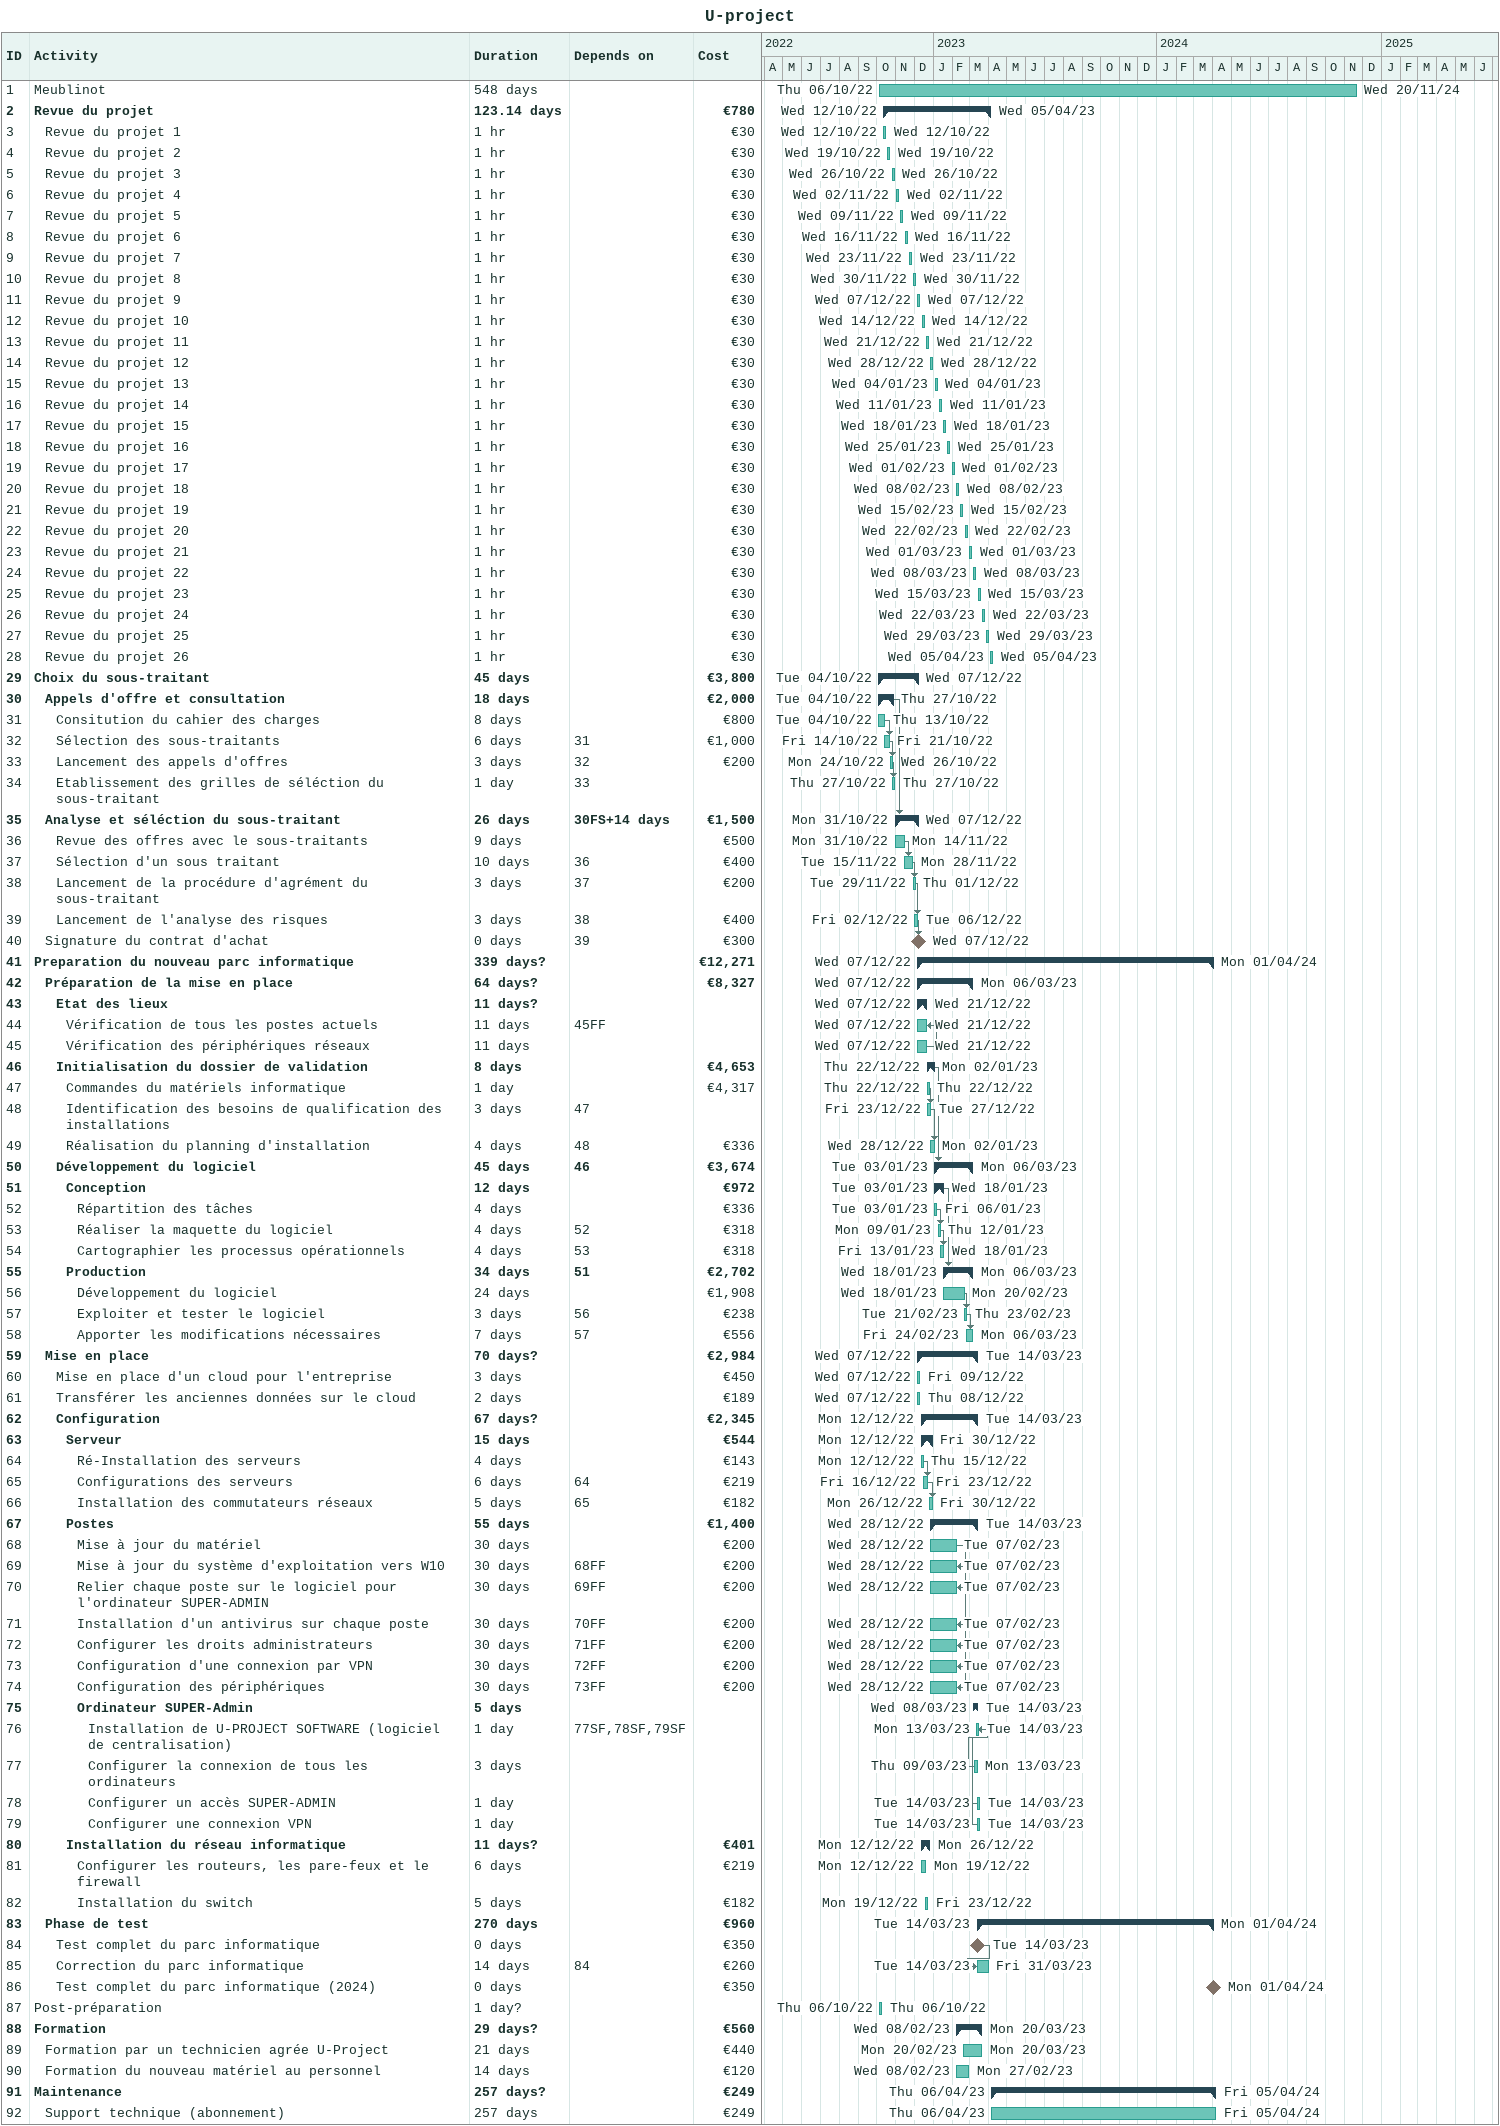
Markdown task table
U-project

| ID | Level | Task | Duration | Start | Finish | Predecessors | Cost (€) |
|---|---|---|---|---|---|---|---|
| 1 | 1 | Meublinot | 548d | 2022-10-06 | 2024-11-20 |  |  |
| 2 | 1 | **Revue du projet** | 123.14d | 2022-10-12 | 2023-04-05 |  | 780 |
| 3 | 2 | Revue du projet 1 | 1h | 2022-10-12 | 2022-10-12 |  | 30 |
| 4 | 2 | Revue du projet 2 | 1h | 2022-10-19 | 2022-10-19 |  | 30 |
| 5 | 2 | Revue du projet 3 | 1h | 2022-10-26 | 2022-10-26 |  | 30 |
| 6 | 2 | Revue du projet 4 | 1h | 2022-11-02 | 2022-11-02 |  | 30 |
| 7 | 2 | Revue du projet 5 | 1h | 2022-11-09 | 2022-11-09 |  | 30 |
| 8 | 2 | Revue du projet 6 | 1h | 2022-11-16 | 2022-11-16 |  | 30 |
| 9 | 2 | Revue du projet 7 | 1h | 2022-11-23 | 2022-11-23 |  | 30 |
| 10 | 2 | Revue du projet 8 | 1h | 2022-11-30 | 2022-11-30 |  | 30 |
| 11 | 2 | Revue du projet 9 | 1h | 2022-12-07 | 2022-12-07 |  | 30 |
| 12 | 2 | Revue du projet 10 | 1h | 2022-12-14 | 2022-12-14 |  | 30 |
| 13 | 2 | Revue du projet 11 | 1h | 2022-12-21 | 2022-12-21 |  | 30 |
| 14 | 2 | Revue du projet 12 | 1h | 2022-12-28 | 2022-12-28 |  | 30 |
| 15 | 2 | Revue du projet 13 | 1h | 2023-01-04 | 2023-01-04 |  | 30 |
| 16 | 2 | Revue du projet 14 | 1h | 2023-01-11 | 2023-01-11 |  | 30 |
| 17 | 2 | Revue du projet 15 | 1h | 2023-01-18 | 2023-01-18 |  | 30 |
| 18 | 2 | Revue du projet 16 | 1h | 2023-01-25 | 2023-01-25 |  | 30 |
| 19 | 2 | Revue du projet 17 | 1h | 2023-02-01 | 2023-02-01 |  | 30 |
| 20 | 2 | Revue du projet 18 | 1h | 2023-02-08 | 2023-02-08 |  | 30 |
| 21 | 2 | Revue du projet 19 | 1h | 2023-02-15 | 2023-02-15 |  | 30 |
| 22 | 2 | Revue du projet 20 | 1h | 2023-02-22 | 2023-02-22 |  | 30 |
| 23 | 2 | Revue du projet 21 | 1h | 2023-03-01 | 2023-03-01 |  | 30 |
| 24 | 2 | Revue du projet 22 | 1h | 2023-03-08 | 2023-03-08 |  | 30 |
| 25 | 2 | Revue du projet 23 | 1h | 2023-03-15 | 2023-03-15 |  | 30 |
| 26 | 2 | Revue du projet 24 | 1h | 2023-03-22 | 2023-03-22 |  | 30 |
| 27 | 2 | Revue du projet 25 | 1h | 2023-03-29 | 2023-03-29 |  | 30 |
| 28 | 2 | Revue du projet 26 | 1h | 2023-04-05 | 2023-04-05 |  | 30 |
| 29 | 1 | **Choix du sous-traitant** | 45d | 2022-10-04 | 2022-12-07 |  | 3800 |
| 30 | 2 | **Appels d'offre et consultation** | 18d | 2022-10-04 | 2022-10-27 |  | 2000 |
| 31 | 3 | Consitution du cahier des charges | 8d | 2022-10-04 | 2022-10-13 |  | 800 |
| 32 | 3 | Sélection des sous-traitants | 6d | 2022-10-14 | 2022-10-21 | 31 | 1000 |
| 33 | 3 | Lancement des appels d'offres | 3d | 2022-10-24 | 2022-10-26 | 32 | 200 |
| 34 | 3 | Etablissement des grilles de séléction du sous-traitant | 1d | 2022-10-27 | 2022-10-27 | 33 |  |
| 35 | 2 | **Analyse et séléction du sous-traitant** | 26d | 2022-10-31 | 2022-12-07 | 30FS+14d | 1500 |
| 36 | 3 | Revue des offres avec le sous-traitants | 9d | 2022-10-31 | 2022-11-14 |  | 500 |
| 37 | 3 | Sélection d'un sous traitant | 10d | 2022-11-15 | 2022-11-28 | 36 | 400 |
| 38 | 3 | Lancement de la procédure d'agrément du sous-traitant | 3d | 2022-11-29 | 2022-12-01 | 37 | 200 |
| 39 | 3 | Lancement de l'analyse des risques | 3d | 2022-12-02 | 2022-12-06 | 38 | 400 |
| 40 | 2 | Signature du contrat d'achat | 0d | 2022-12-07 | 2022-12-07 | 39 | 300 |
| 41 | 1 | **Preparation du nouveau parc informatique** | 339d? | 2022-12-07 | 2024-04-01 |  | 12271 |
| 42 | 2 | **Préparation de la mise en place** | 64d? | 2022-12-07 | 2023-03-06 |  | 8327 |
| 43 | 3 | **Etat des lieux** | 11d? | 2022-12-07 | 2022-12-21 |  |  |
| 44 | 4 | Vérification de tous les postes actuels | 11d | 2022-12-07 | 2022-12-21 | 45FF |  |
| 45 | 4 | Vérification des périphériques réseaux | 11d | 2022-12-07 | 2022-12-21 |  |  |
| 46 | 3 | **Initialisation du dossier de validation** | 8d | 2022-12-22 | 2023-01-02 |  | 4653 |
| 47 | 4 | Commandes du matériels informatique | 1d | 2022-12-22 | 2022-12-22 |  | 4317 |
| 48 | 4 | Identification des besoins de qualification des installations | 3d | 2022-12-23 | 2022-12-27 | 47 |  |
| 49 | 4 | Réalisation du planning d'installation | 4d | 2022-12-28 | 2023-01-02 | 48 | 336 |
| 50 | 3 | **Développement du logiciel** | 45d | 2023-01-03 | 2023-03-06 | 46 | 3674 |
| 51 | 4 | **Conception** | 12d | 2023-01-03 | 2023-01-18 |  | 972 |
| 52 | 5 | Répartition des tâches | 4d | 2023-01-03 | 2023-01-06 |  | 336 |
| 53 | 5 | Réaliser la maquette du logiciel | 4d | 2023-01-09 | 2023-01-12 | 52 | 318 |
| 54 | 5 | Cartographier les processus opérationnels | 4d | 2023-01-13 | 2023-01-18 | 53 | 318 |
| 55 | 4 | **Production** | 34d | 2023-01-18 | 2023-03-06 | 51 | 2702 |
| 56 | 5 | Développement du logiciel | 24d | 2023-01-18 | 2023-02-20 |  | 1908 |
| 57 | 5 | Exploiter et tester le logiciel | 3d | 2023-02-21 | 2023-02-23 | 56 | 238 |
| 58 | 5 | Apporter les modifications nécessaires | 7d | 2023-02-24 | 2023-03-06 | 57 | 556 |
| 59 | 2 | **Mise en place** | 70d? | 2022-12-07 | 2023-03-14 |  | 2984 |
| 60 | 3 | Mise en place d'un cloud pour l'entreprise | 3d | 2022-12-07 | 2022-12-09 |  | 450 |
| 61 | 3 | Transférer les anciennes données sur le cloud | 2d | 2022-12-07 | 2022-12-08 |  | 189 |
| 62 | 3 | **Configuration** | 67d? | 2022-12-12 | 2023-03-14 |  | 2345 |
| 63 | 4 | **Serveur** | 15d | 2022-12-12 | 2022-12-30 |  | 544 |
| 64 | 5 | Ré-Installation des serveurs | 4d | 2022-12-12 | 2022-12-15 |  | 143 |
| 65 | 5 | Configurations des serveurs | 6d | 2022-12-16 | 2022-12-23 | 64 | 219 |
| 66 | 5 | Installation des commutateurs réseaux | 5d | 2022-12-26 | 2022-12-30 | 65 | 182 |
| 67 | 4 | **Postes** | 55d | 2022-12-28 | 2023-03-14 |  | 1400 |
| 68 | 5 | Mise à jour du matériel | 30d | 2022-12-28 | 2023-02-07 |  | 200 |
| 69 | 5 | Mise à jour du système d'exploitation vers W10 | 30d | 2022-12-28 | 2023-02-07 | 68FF | 200 |
| 70 | 5 | Relier chaque poste sur le logiciel pour l'ordinateur SUPER-ADMIN | 30d | 2022-12-28 | 2023-02-07 | 69FF | 200 |
| 71 | 5 | Installation d'un antivirus sur chaque poste | 30d | 2022-12-28 | 2023-02-07 | 70FF | 200 |
| 72 | 5 | Configurer les droits administrateurs | 30d | 2022-12-28 | 2023-02-07 | 71FF | 200 |
| 73 | 5 | Configuration d'une connexion par VPN | 30d | 2022-12-28 | 2023-02-07 | 72FF | 200 |
| 74 | 5 | Configuration des périphériques | 30d | 2022-12-28 | 2023-02-07 | 73FF | 200 |
| 75 | 5 | **Ordinateur SUPER-Admin** | 5d | 2023-03-08 | 2023-03-14 |  |  |
| 76 | 6 | Installation de U-PROJECT SOFTWARE (logiciel de centralisation) | 1d | 2023-03-13 | 2023-03-14 | 77SF, 78SF, 79SF |  |
| 77 | 6 | Configurer la connexion de tous les ordinateurs | 3d | 2023-03-09 | 2023-03-13 |  |  |
| 78 | 6 | Configurer un accès SUPER-ADMIN | 1d | 2023-03-14 | 2023-03-14 |  |  |
| 79 | 6 | Configurer une connexion VPN | 1d | 2023-03-14 | 2023-03-14 |  |  |
| 80 | 4 | **Installation du réseau informatique** | 11d? | 2022-12-12 | 2022-12-26 |  | 401 |
| 81 | 5 | Configurer les routeurs, les pare-feux et le firewall | 6d | 2022-12-12 | 2022-12-19 |  | 219 |
| 82 | 5 | Installation du switch | 5d | 2022-12-19 | 2022-12-23 |  | 182 |
| 83 | 2 | **Phase de test** | 270d | 2023-03-14 | 2024-04-01 |  | 960 |
| 84 | 3 | Test complet du parc informatique | 0d | 2023-03-14 | 2023-03-14 |  | 350 |
| 85 | 3 | Correction du parc informatique | 14d | 2023-03-14 | 2023-03-31 | 84 | 260 |
| 86 | 3 | Test complet du parc informatique (2024) | 0d | 2024-04-01 | 2024-04-01 |  | 350 |
| 87 | 1 | Post-préparation | 1d? | 2022-10-06 | 2022-10-06 |  |  |
| 88 | 1 | **Formation** | 29d? | 2023-02-08 | 2023-03-20 |  | 560 |
| 89 | 2 | Formation par un technicien agrée U-Project | 21d | 2023-02-20 | 2023-03-20 |  | 440 |
| 90 | 2 | Formation du nouveau matériel au personnel | 14d | 2023-02-08 | 2023-02-27 |  | 120 |
| 91 | 1 | **Maintenance** | 257d? | 2023-04-06 | 2024-04-05 |  | 249 |
| 92 | 2 | Support technique (abonnement) | 257d | 2023-04-06 | 2024-04-05 |  | 249 |
